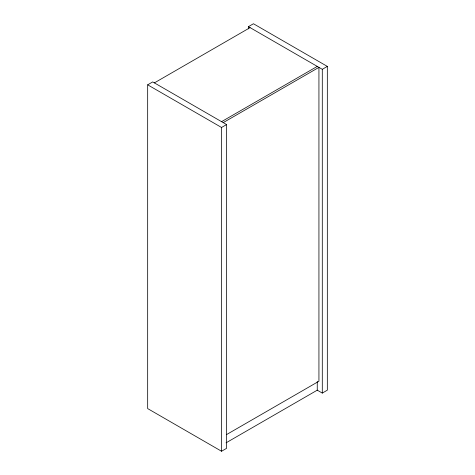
<?xml version="1.0" encoding="UTF-8"?>
<svg xmlns="http://www.w3.org/2000/svg" width="475" height="475" viewBox="0 0 475 475"><rect width="100%" height="100%" fill="white"/><g stroke="black" fill="none" stroke-linecap="round" stroke-linejoin="round"><path stroke-width="0.71" d="M147.672 84.823L152.707 81.914L226.587 124.563L226.587 448.341L221.552 451.25L147.672 408.595L147.672 84.823L221.552 127.472L226.587 124.563M248.413 28.88L248.413 26.659L253.448 23.75L327.328 66.405L327.328 390.177L322.293 393.086L317.152 390.117M154.387 82.882L250.093 27.627M221.552 121.659L317.253 66.405M223.226 122.627L318.933 67.373L318.933 381.247L226.438 434.649M248.413 26.659L322.293 69.308L327.328 66.405M226.047 442.837L317.253 390.177L317.253 381.473M322.293 69.308L322.293 393.086M221.552 127.472L221.552 451.25"/></g></svg>
